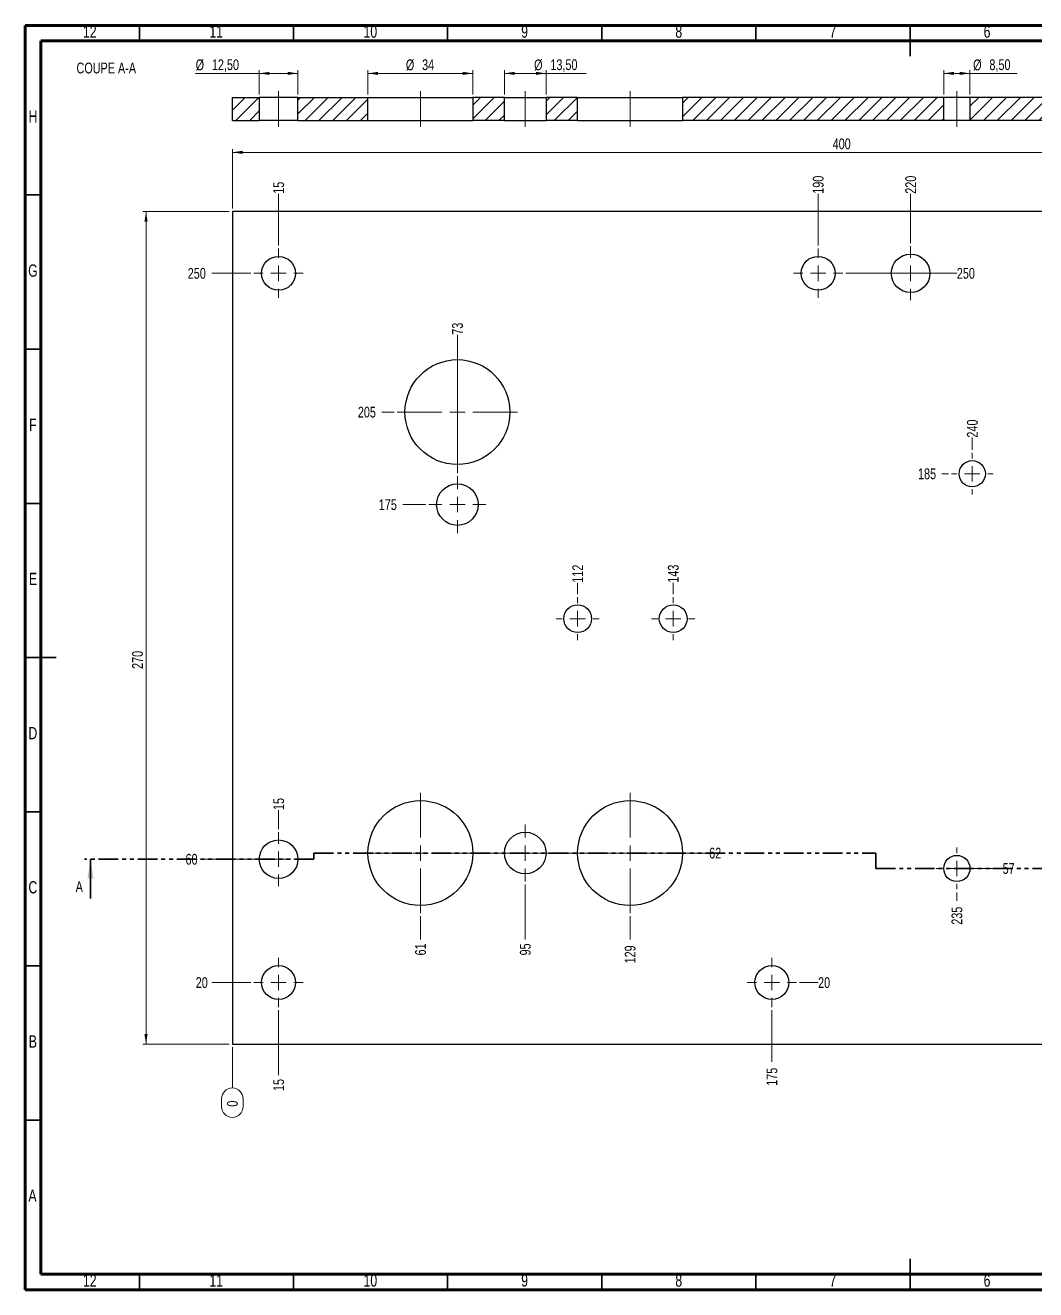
# Model space of a CAD drawing. Header units: millimetres. Extents: x 15 to 589, y 5 to 415.
# Drawn here: x 15 to 342.7, y 5 to 415 of the extents above; entities that cross this region are included whole.
import ezdxf

# ---------------------------------------------------------------- set-up
doc = ezdxf.new("R2010")
doc.units = ezdxf.units.MM
doc.linetypes.add('CENTERX2', pattern=[20.32, 12.7, -2.54, 2.54, -2.54])
doc.linetypes.add('PHANTOM', pattern=[12.7, 6.35, -1.27, 1.27, -1.27, 1.27, -1.27])
doc.styles.add('SLDTEXTSTYLE0', font='TXT', dxfattribs={"width": 0.75})
doc.dimstyles.new('SLDDIMSTYLE0', dxfattribs={"dimtxt": 3.5, "dimasz": 3.302, "dimexe": 0, "dimexo": 0.0625, "dimgap": 0.875, "dimtad": 0, "dimtih": 1, "dimtoh": 1, "dimdec": 0, "dimrnd": 1e-09, "dimdsep": 46, "dimtxsty": 'SLDTEXTSTYLE0', "dimblk1": 'NONE', "dimblk2": 'NONE', "dimsah": 1, "dimcen": 0.09, "dimadec": 0, "dimazin": 2, "dimtfac": 1, "dimtdec": 0, "dimtofl": 0, "dimtmove": 0, "dimatfit": 3, "dimldrblk": 'NONE', "dimfxl": 1, "dimfrac": 2, "dimtolj": 1, "dimtzin": 12, "dimarcsym": 0})
doc.dimstyles.new('SLDDIMSTYLE1', dxfattribs={"dimtxt": 3.5, "dimasz": 3.302, "dimexe": 0, "dimexo": 0.0625, "dimgap": 0.875, "dimtad": 0, "dimtih": 1, "dimtoh": 1, "dimrnd": 1e-09, "dimzin": 12, "dimdsep": 46, "dimtxsty": 'SLDTEXTSTYLE0', "dimblk1": 'NONE', "dimblk2": 'NONE', "dimsah": 1, "dimcen": 0.09, "dimadec": 0, "dimazin": 3, "dimtfac": 1, "dimtofl": 0, "dimtmove": 0, "dimatfit": 3, "dimldrblk": 'NONE', "dimfxl": 1, "dimfrac": 2, "dimtolj": 1, "dimtzin": 12, "dimarcsym": 0})
doc.dimstyles.new('SLDDIMSTYLE2', dxfattribs={"dimtxt": 3.5, "dimasz": 3.302, "dimexe": 0, "dimexo": 0.0625, "dimgap": 0.875, "dimtad": 1, "dimrnd": 1e-09, "dimzin": 12, "dimdsep": 46, "dimtxsty": 'SLDTEXTSTYLE0', "dimsah": 1, "dimcen": 0.09, "dimadec": 0, "dimazin": 3, "dimtfac": 1, "dimtofl": 0, "dimtmove": 0, "dimatfit": 3, "dimfxl": 1, "dimfrac": 2, "dimtolj": 1, "dimtzin": 12, "dimarcsym": 0})

# ---------------------------------------------------------------- blocks, each defined once
blk = doc.blocks.new('_D')
at = {"color": 7, "linetype": 'Continuous', "lineweight": 18}
for p, q in [((82.16, 83.6), (82.16, 70.43)), ((78.67, 64.36), (78.67, 66.94)), ((85.65, 66.94), (85.65, 64.36))]:
    blk.add_line(p, q, dxfattribs=at)
for centre, start, end in [((82.16, 66.94), 0, 180), ((82.16, 64.36), 180, 0)]:
    blk.add_arc(centre, 3.49, start, end, dxfattribs=at)
at = {"color": 7, "linetype": 'Continuous', "lineweight": 18, "insert": (80.43, 64.36), "char_height": 3.5, "attachment_point": 1, "rotation": 90, "style": 'SLDTEXTSTYLE0'}
blk.add_mtext('0', dxfattribs=at)
blk = doc.blocks.new('_None')
blk = doc.blocks.new('_D_1')
at = {"color": 7, "linetype": 'Continuous', "lineweight": 18}
blk.add_line((97.16, 95.6), (97.16, 74.6), dxfattribs=at)
at = {"color": 7, "linetype": 'Continuous', "lineweight": 18, "insert": (95.43, 69.43), "char_height": 3.5, "attachment_point": 1, "rotation": 90, "style": 'SLDTEXTSTYLE0'}
blk.add_mtext('15', dxfattribs=at)
blk = doc.blocks.new('_D_2')
at = {"color": 7, "linetype": 'Continuous', "lineweight": 18}
blk.add_line((97.16, 154.35), (97.16, 160.55), dxfattribs=at)
at = {"color": 7, "linetype": 'Continuous', "lineweight": 18, "insert": (95.43, 160.55), "char_height": 3.5, "attachment_point": 1, "rotation": 90, "style": 'SLDTEXTSTYLE0'}
blk.add_mtext('15', dxfattribs=at)
blk = doc.blocks.new('_D_3')
at = {"color": 7, "linetype": 'Continuous', "lineweight": 18}
blk.add_line((97.16, 343.6), (97.16, 360.4), dxfattribs=at)
at = {"color": 7, "linetype": 'Continuous', "lineweight": 18, "insert": (95.43, 360.4), "char_height": 3.5, "attachment_point": 1, "rotation": 90, "style": 'SLDTEXTSTYLE0'}
blk.add_mtext('15', dxfattribs=at)
blk = doc.blocks.new('_D_4')
at = {"color": 7, "linetype": 'Continuous', "lineweight": 18}
blk.add_line((143.16, 126.1), (143.16, 118.57), dxfattribs=at)
at = {"color": 7, "linetype": 'Continuous', "lineweight": 18, "insert": (141.43, 113.4), "char_height": 3.5, "attachment_point": 1, "rotation": 90, "style": 'SLDTEXTSTYLE0'}
blk.add_mtext('61', dxfattribs=at)
blk = doc.blocks.new('_D_5')
at = {"color": 7, "linetype": 'Continuous', "lineweight": 18}
blk.add_line((155.16, 269.85), (155.16, 314.68), dxfattribs=at)
at = {"color": 7, "linetype": 'Continuous', "lineweight": 18, "insert": (153.43, 314.68), "char_height": 3.5, "attachment_point": 1, "rotation": 90, "style": 'SLDTEXTSTYLE0'}
blk.add_mtext('73', dxfattribs=at)
blk = doc.blocks.new('_D_6')
at = {"color": 7, "linetype": 'Continuous', "lineweight": 18}
blk.add_line((177.16, 136.35), (177.16, 118.57), dxfattribs=at)
at = {"color": 7, "linetype": 'Continuous', "lineweight": 18, "insert": (175.43, 113.4), "char_height": 3.5, "attachment_point": 1, "rotation": 90, "style": 'SLDTEXTSTYLE0'}
blk.add_mtext('95', dxfattribs=at)
blk = doc.blocks.new('_D_7')
at = {"color": 7, "linetype": 'Continuous', "lineweight": 18}
blk.add_line((194.16, 230.6), (194.16, 234.27), dxfattribs=at)
at = {"color": 7, "linetype": 'Continuous', "lineweight": 18, "insert": (192.43, 234.27), "char_height": 3.5, "attachment_point": 1, "rotation": 90, "style": 'SLDTEXTSTYLE0'}
blk.add_mtext('112', dxfattribs=at)
blk = doc.blocks.new('_D_8')
at = {"color": 7, "linetype": 'Continuous', "lineweight": 18}
blk.add_line((211.16, 126.1), (211.16, 118.57), dxfattribs=at)
at = {"color": 7, "linetype": 'Continuous', "lineweight": 18, "insert": (209.43, 110.81), "char_height": 3.5, "attachment_point": 1, "rotation": 90, "style": 'SLDTEXTSTYLE0'}
blk.add_mtext('129', dxfattribs=at)
blk = doc.blocks.new('_D_9')
at = {"color": 7, "linetype": 'Continuous', "lineweight": 18}
blk.add_line((225.16, 230.6), (225.16, 234.27), dxfattribs=at)
at = {"color": 7, "linetype": 'Continuous', "lineweight": 18, "insert": (223.43, 234.27), "char_height": 3.5, "attachment_point": 1, "rotation": 90, "style": 'SLDTEXTSTYLE0'}
blk.add_mtext('143', dxfattribs=at)
blk = doc.blocks.new('_D_10')
at = {"color": 7, "linetype": 'Continuous', "lineweight": 18}
blk.add_line((257.16, 95.6), (257.16, 78.89), dxfattribs=at)
at = {"color": 7, "linetype": 'Continuous', "lineweight": 18, "insert": (255.43, 71.13), "char_height": 3.5, "attachment_point": 1, "rotation": 90, "style": 'SLDTEXTSTYLE0'}
blk.add_mtext('175', dxfattribs=at)
blk = doc.blocks.new('_D_11')
at = {"color": 7, "linetype": 'Continuous', "lineweight": 18}
blk.add_line((272.16, 343.6), (272.16, 360.4), dxfattribs=at)
at = {"color": 7, "linetype": 'Continuous', "lineweight": 18, "insert": (270.43, 360.4), "char_height": 3.5, "attachment_point": 1, "rotation": 90, "style": 'SLDTEXTSTYLE0'}
blk.add_mtext('190', dxfattribs=at)
blk = doc.blocks.new('_D_12')
at = {"color": 7, "linetype": 'Continuous', "lineweight": 18}
blk.add_line((302.16, 344.35), (302.16, 360.4), dxfattribs=at)
at = {"color": 7, "linetype": 'Continuous', "lineweight": 18, "insert": (300.43, 360.4), "char_height": 3.5, "attachment_point": 1, "rotation": 90, "style": 'SLDTEXTSTYLE0'}
blk.add_mtext('220', dxfattribs=at)
blk = doc.blocks.new('_D_13')
at = {"color": 7, "linetype": 'Continuous', "lineweight": 18}
blk.add_line((317.16, 133.85), (317.16, 131.11), dxfattribs=at)
at = {"color": 7, "linetype": 'Continuous', "lineweight": 18, "insert": (315.43, 123.35), "char_height": 3.5, "attachment_point": 1, "rotation": 90, "style": 'SLDTEXTSTYLE0'}
blk.add_mtext('235', dxfattribs=at)
blk = doc.blocks.new('_D_14')
at = {"color": 7, "linetype": 'Continuous', "lineweight": 18}
blk.add_line((322.16, 277.35), (322.16, 281.33), dxfattribs=at)
at = {"color": 7, "linetype": 'Continuous', "lineweight": 18, "insert": (320.43, 281.33), "char_height": 3.5, "attachment_point": 1, "rotation": 90, "style": 'SLDTEXTSTYLE0'}
blk.add_mtext('240', dxfattribs=at)
blk = doc.blocks.new('_D_15')
at = {"color": 7, "linetype": 'Continuous', "lineweight": 18}
blk.add_line((380.16, 203.85), (380.16, 203.08), dxfattribs=at)
at = {"color": 7, "linetype": 'Continuous', "lineweight": 18, "insert": (378.43, 195.32), "char_height": 3.5, "attachment_point": 1, "rotation": 90, "style": 'SLDTEXTSTYLE0'}
blk.add_mtext('298', dxfattribs=at)
blk = doc.blocks.new('_D_16')
at = {"color": 7, "linetype": 'Continuous', "lineweight": 18}
blk.add_line((382.16, 168.85), (382.16, 163.81), dxfattribs=at)
at = {"color": 7, "linetype": 'Continuous', "lineweight": 18, "insert": (380.43, 156.05), "char_height": 3.5, "attachment_point": 1, "rotation": 90, "style": 'SLDTEXTSTYLE0'}
blk.add_mtext('300', dxfattribs=at)
blk = doc.blocks.new('_D_17')
at = {"color": 7, "linetype": 'Continuous', "lineweight": 18}
blk.add_line((403.16, 247.35), (403.16, 249.33), dxfattribs=at)
at = {"color": 7, "linetype": 'Continuous', "lineweight": 18, "insert": (401.43, 249.33), "char_height": 3.5, "attachment_point": 1, "rotation": 90, "style": 'SLDTEXTSTYLE0'}
blk.add_mtext('321', dxfattribs=at)
blk = doc.blocks.new('_D_18')
at = {"color": 7, "linetype": 'Continuous', "lineweight": 18}
blk.add_line((447.16, 343.6), (447.16, 360.4), dxfattribs=at)
at = {"color": 7, "linetype": 'Continuous', "lineweight": 18, "insert": (445.43, 360.4), "char_height": 3.5, "attachment_point": 1, "rotation": 90, "style": 'SLDTEXTSTYLE0'}
blk.add_mtext('365', dxfattribs=at)
blk = doc.blocks.new('_D_19')
at = {"color": 7, "linetype": 'Continuous', "lineweight": 18}
blk.add_line((462.16, 355.6), (462.16, 360.4), dxfattribs=at)
at = {"color": 7, "linetype": 'Continuous', "lineweight": 18, "insert": (460.43, 360.4), "char_height": 3.5, "attachment_point": 1, "rotation": 90, "style": 'SLDTEXTSTYLE0'}
blk.add_mtext('380', dxfattribs=at)
blk = doc.blocks.new('_D_20')
at = {"color": 7, "linetype": 'Continuous', "lineweight": 18}
blk.add_line((467.16, 154.35), (467.16, 155.74), dxfattribs=at)
at = {"color": 7, "linetype": 'Continuous', "lineweight": 18, "insert": (465.43, 155.74), "char_height": 3.5, "attachment_point": 1, "rotation": 90, "style": 'SLDTEXTSTYLE0'}
blk.add_mtext('385', dxfattribs=at)
blk = doc.blocks.new('_D_21')
at = {"color": 7, "linetype": 'Continuous', "lineweight": 18}
blk.add_line((467.16, 95.6), (467.16, 78.89), dxfattribs=at)
at = {"color": 7, "linetype": 'Continuous', "lineweight": 18, "insert": (465.43, 71.13), "char_height": 3.5, "attachment_point": 1, "rotation": 90, "style": 'SLDTEXTSTYLE0'}
blk.add_mtext('385', dxfattribs=at)
blk = doc.blocks.new('_D_22')
at = {"color": 7, "linetype": 'Continuous', "lineweight": 18}
blk.add_line((482.16, 83.6), (482.16, 78.89), dxfattribs=at)
at = {"color": 7, "linetype": 'Continuous', "lineweight": 18, "insert": (480.43, 71.13), "char_height": 3.5, "attachment_point": 1, "rotation": 90, "style": 'SLDTEXTSTYLE0'}
blk.add_mtext('400', dxfattribs=at)
blk = doc.blocks.new('_D_24')
at = {"color": 7, "linetype": 'Continuous', "lineweight": 18}
blk.add_line((88.16, 104.6), (75.46, 104.6), dxfattribs=at)
at = {"color": 7, "linetype": 'Continuous', "lineweight": 18, "insert": (70.29, 106.34), "char_height": 3.5, "attachment_point": 1, "style": 'SLDTEXTSTYLE0'}
blk.add_mtext('20', dxfattribs=at)
blk = doc.blocks.new('_D_25')
at = {"color": 7, "linetype": 'Continuous', "lineweight": 18}
blk.add_line((266.16, 104.6), (272.16, 104.6), dxfattribs=at)
at = {"color": 7, "linetype": 'Continuous', "lineweight": 18, "insert": (272.16, 106.34), "char_height": 3.5, "attachment_point": 1, "style": 'SLDTEXTSTYLE0'}
blk.add_mtext('20', dxfattribs=at)
blk = doc.blocks.new('_D_27')
at = {"color": 7, "linetype": 'Continuous', "lineweight": 18}
blk.add_line((324.91, 141.6), (332.02, 141.6), dxfattribs=at)
at = {"color": 7, "linetype": 'Continuous', "lineweight": 18, "insert": (332.02, 143.34), "char_height": 3.5, "attachment_point": 1, "style": 'SLDTEXTSTYLE0'}
blk.add_mtext('57', dxfattribs=at)
blk = doc.blocks.new('_D_28')
at = {"color": 7, "linetype": 'Continuous', "lineweight": 18}
blk.add_line((87.41, 144.6), (72.16, 144.6), dxfattribs=at)
at = {"color": 7, "linetype": 'Continuous', "lineweight": 18, "insert": (66.99, 146.34), "char_height": 3.5, "attachment_point": 1, "style": 'SLDTEXTSTYLE0'}
blk.add_mtext('60', dxfattribs=at)
blk = doc.blocks.new('_D_30')
at = {"color": 7, "linetype": 'Continuous', "lineweight": 18}
blk.add_line((163.66, 146.6), (236.82, 146.6), dxfattribs=at)
at = {"color": 7, "linetype": 'Continuous', "lineweight": 18, "insert": (236.82, 148.34), "char_height": 3.5, "attachment_point": 1, "style": 'SLDTEXTSTYLE0'}
blk.add_mtext('62', dxfattribs=at)
blk = doc.blocks.new('_D_34')
at = {"color": 7, "linetype": 'Continuous', "lineweight": 18}
blk.add_line((144.91, 259.6), (137.42, 259.6), dxfattribs=at)
at = {"color": 7, "linetype": 'Continuous', "lineweight": 18, "insert": (129.66, 261.34), "char_height": 3.5, "attachment_point": 1, "style": 'SLDTEXTSTYLE0'}
blk.add_mtext('175', dxfattribs=at)
blk = doc.blocks.new('_D_35')
at = {"color": 7, "linetype": 'Continuous', "lineweight": 18}
blk.add_line((314.41, 269.6), (312.33, 269.6), dxfattribs=at)
at = {"color": 7, "linetype": 'Continuous', "lineweight": 18, "insert": (304.57, 271.34), "char_height": 3.5, "attachment_point": 1, "style": 'SLDTEXTSTYLE0'}
blk.add_mtext('185', dxfattribs=at)
blk = doc.blocks.new('_D_36')
at = {"color": 7, "linetype": 'Continuous', "lineweight": 18}
blk.add_line((134.66, 289.6), (130.64, 289.6), dxfattribs=at)
at = {"color": 7, "linetype": 'Continuous', "lineweight": 18, "insert": (122.88, 291.34), "char_height": 3.5, "attachment_point": 1, "style": 'SLDTEXTSTYLE0'}
blk.add_mtext('205', dxfattribs=at)
blk = doc.blocks.new('_D_38')
at = {"color": 7, "linetype": 'Continuous', "lineweight": 18}
blk.add_line((281.16, 334.6), (317.16, 334.6), dxfattribs=at)
at = {"color": 7, "linetype": 'Continuous', "lineweight": 18, "insert": (317.16, 336.34), "char_height": 3.5, "attachment_point": 1, "style": 'SLDTEXTSTYLE0'}
blk.add_mtext('250', dxfattribs=at)
blk = doc.blocks.new('_D_39')
at = {"color": 7, "linetype": 'Continuous', "lineweight": 18}
blk.add_line((88.16, 334.6), (75.46, 334.6), dxfattribs=at)
at = {"color": 7, "linetype": 'Continuous', "lineweight": 18, "insert": (67.7, 336.34), "char_height": 3.5, "attachment_point": 1, "style": 'SLDTEXTSTYLE0'}
blk.add_mtext('250', dxfattribs=at)
blk = doc.blocks.new('_D_42')
at = {"color": 7, "linetype": 'Continuous', "lineweight": 18}
for p, q in [((81.16, 354.6), (53.16, 354.6)), ((54.16, 354.6), (54.16, 84.6)), ((81.16, 84.6), (53.16, 84.6))]:
    blk.add_line(p, q, dxfattribs=at)
for points in [[(54.16, 354.6), (53.65, 351.3), (54.67, 351.3)], [(54.16, 84.6), (54.67, 87.9), (53.65, 87.9)]]:
    blk.add_solid(points, dxfattribs=at)
at = {"color": 7, "linetype": 'Continuous', "lineweight": 18, "insert": (49.65, 206.3), "char_height": 3.5, "attachment_point": 1, "rotation": 90, "style": 'SLDTEXTSTYLE0'}
blk.add_mtext('270', dxfattribs=at)
blk = doc.blocks.new('_D_43')
at = {"color": 7, "linetype": 'Continuous', "lineweight": 18}
for p, q in [((82.16, 355.6), (82.16, 374.83)), ((82.16, 373.83), (482.16, 373.83)), ((482.16, 325.6), (482.16, 374.83))]:
    blk.add_line(p, q, dxfattribs=at)
for points in [[(82.16, 373.83), (85.46, 373.32), (85.46, 374.34)], [(482.16, 373.83), (478.86, 374.34), (478.86, 373.32)]]:
    blk.add_solid(points, dxfattribs=at)
at = {"color": 7, "linetype": 'Continuous', "lineweight": 18, "insert": (276.89, 378.34), "char_height": 3.5, "attachment_point": 1, "style": 'SLDTEXTSTYLE0'}
blk.add_mtext('400', dxfattribs=at)
blk = doc.blocks.new('SW_CENTERMARKSYMBOL_0')
at = {"color": 0, "linetype": 'Continuous', "lineweight": 0}
for p, q in [((0, 5), (0, 8)), ((-5, 0), (-8, 0)), ((0, 0), (-2.5, 0)), ((0, 0), (0, 2.5)), ((0, 0), (0, -2.5)), ((0, 0), (2.5, 0)), ((5, 0), (8, 0)), ((0, -5), (0, -8))]:
    blk.add_line(p, q, dxfattribs=at)
blk = doc.blocks.new('SW_CENTERMARKSYMBOL_1')
at = {"color": 0, "linetype": 'Continuous', "lineweight": 0}
for p, q in [((0, 5), (0, 8)), ((-5, 0), (-8, 0)), ((0, 0), (-2.5, 0)), ((0, 0), (0, 2.5)), ((0, 0), (0, -2.5)), ((0, 0), (2.5, 0)), ((5, 0), (8, 0)), ((0, -5), (0, -8))]:
    blk.add_line(p, q, dxfattribs=at)
blk = doc.blocks.new('SW_CENTERMARKSYMBOL_4')
at = {"color": 0, "linetype": 'Continuous', "lineweight": 0}
for p, q in [((0, 5), (0, 8)), ((-5, 0), (-8, 0)), ((0, 0), (-2.5, 0)), ((0, 0), (0, 2.5)), ((0, 0), (0, -2.5)), ((0, 0), (2.5, 0)), ((5, 0), (8, 0)), ((0, -5), (0, -8))]:
    blk.add_line(p, q, dxfattribs=at)
blk = doc.blocks.new('SW_CENTERMARKSYMBOL_5')
at = {"color": 0, "linetype": 'Continuous', "lineweight": 0}
for p, q in [((0, 5), (0, 8)), ((-5, 0), (-8, 0)), ((0, 0), (-2.5, 0)), ((0, 0), (0, 2.5)), ((0, 0), (0, -2.5)), ((0, 0), (2.5, 0)), ((5, 0), (8, 0)), ((0, -5), (0, -8))]:
    blk.add_line(p, q, dxfattribs=at)
blk = doc.blocks.new('SW_CENTERMARKSYMBOL_7')
at = {"color": 0, "linetype": 'Continuous', "lineweight": 0}
for p, q in [((0, 5), (0, 8.75)), ((-5, 0), (-8.75, 0)), ((0, 0), (-2.5, 0)), ((0, 0), (0, 2.5)), ((0, 0), (0, -2.5)), ((0, 0), (2.5, 0)), ((5, 0), (8.75, 0)), ((0, -5), (0, -8.75))]:
    blk.add_line(p, q, dxfattribs=at)
blk = doc.blocks.new('SW_CENTERMARKSYMBOL_8')
at = {"color": 0, "linetype": 'Continuous', "lineweight": 0}
for p, q in [((0, 5), (0, 8.75)), ((-5, 0), (-8.75, 0)), ((0, 0), (-2.5, 0)), ((0, 0), (0, 2.5)), ((0, 0), (0, -2.5)), ((0, 0), (2.5, 0)), ((5, 0), (8.75, 0)), ((0, -5), (0, -8.75))]:
    blk.add_line(p, q, dxfattribs=at)
blk = doc.blocks.new('SW_CENTERMARKSYMBOL_9')
at = {"color": 0, "linetype": 'Continuous', "lineweight": 0}
for p, q in [((0, 5), (0, 19.5)), ((-5, 0), (-19.5, 0)), ((0, 0), (-2.5, 0)), ((0, 0), (0, 2.5)), ((0, 0), (0, -2.5)), ((0, 0), (2.5, 0)), ((5, 0), (19.5, 0)), ((0, -5), (0, -19.5))]:
    blk.add_line(p, q, dxfattribs=at)
blk = doc.blocks.new('SW_CENTERMARKSYMBOL_10')
at = {"color": 0, "linetype": 'Continuous', "lineweight": 0}
for p, q in [((0, 5), (0, 19.5)), ((-5, 0), (-19.5, 0)), ((0, 0), (-2.5, 0)), ((0, 0), (0, 2.5)), ((0, 0), (0, -2.5)), ((0, 0), (2.5, 0)), ((5, 0), (19.5, 0)), ((0, -5), (0, -19.5))]:
    blk.add_line(p, q, dxfattribs=at)
blk = doc.blocks.new('SW_CENTERMARKSYMBOL_11')
at = {"color": 0, "linetype": 'Continuous', "lineweight": 0}
for p, q in [((0, 5), (0, 19.5)), ((-5, 0), (-19.5, 0)), ((0, 0), (-2.5, 0)), ((0, 0), (0, 2.5)), ((0, 0), (0, -2.5)), ((0, 0), (2.5, 0)), ((5, 0), (19.5, 0)), ((0, -5), (0, -19.5))]:
    blk.add_line(p, q, dxfattribs=at)
blk = doc.blocks.new('SW_CENTERMARKSYMBOL_12')
at = {"color": 0, "linetype": 'Continuous', "lineweight": 0}
for p, q in [((0, 5), (0, 7)), ((-5, 0), (-7, 0)), ((0, 0), (-2.5, 0)), ((0, 0), (0, 2.5)), ((0, 0), (0, -2.5)), ((0, 0), (2.5, 0)), ((5, 0), (7, 0)), ((0, -5), (0, -7))]:
    blk.add_line(p, q, dxfattribs=at)
blk = doc.blocks.new('SW_CENTERMARKSYMBOL_13')
at = {"color": 0, "linetype": 'Continuous', "lineweight": 0}
for p, q in [((0, 5), (0, 7)), ((-5, 0), (-7, 0)), ((0, 0), (-2.5, 0)), ((0, 0), (0, 2.5)), ((0, 0), (0, -2.5)), ((0, 0), (2.5, 0)), ((5, 0), (7, 0)), ((0, -5), (0, -7))]:
    blk.add_line(p, q, dxfattribs=at)
blk = doc.blocks.new('SW_CENTERMARKSYMBOL_14')
at = {"color": 0, "linetype": 'Continuous', "lineweight": 0}
for p, q in [((0, 5), (0, 9.25)), ((-5, 0), (-9.25, 0)), ((0, 0), (-2.5, 0)), ((0, 0), (0, 2.5)), ((0, 0), (0, -2.5)), ((0, 0), (2.5, 0)), ((5, 0), (9.25, 0)), ((0, -5), (0, -9.25))]:
    blk.add_line(p, q, dxfattribs=at)
blk = doc.blocks.new('SW_CENTERMARKSYMBOL_15')
at = {"color": 0, "linetype": 'Continuous', "lineweight": 0}
for p, q in [((0, 5), (0, 9.25)), ((-5, 0), (-9.25, 0)), ((0, 0), (-2.5, 0)), ((0, 0), (0, 2.5)), ((0, 0), (0, -2.5)), ((0, 0), (2.5, 0)), ((5, 0), (9.25, 0)), ((0, -5), (0, -9.25))]:
    blk.add_line(p, q, dxfattribs=at)
blk = doc.blocks.new('SW_CENTERMARKSYMBOL_17')
at = {"color": 0, "linetype": 'Continuous', "lineweight": 0}
for p, q in [((0, 5), (0, 6.75)), ((-5, 0), (-6.75, 0)), ((0, 0), (-2.5, 0)), ((0, 0), (0, 2.5)), ((0, 0), (0, -2.5)), ((0, 0), (2.5, 0)), ((5, 0), (6.75, 0)), ((0, -5), (0, -6.75))]:
    blk.add_line(p, q, dxfattribs=at)
blk = doc.blocks.new('SW_CENTERMARKSYMBOL_18')
at = {"color": 0, "linetype": 'Continuous', "lineweight": 0}
for p, q in [((0, 5), (0, 6.75)), ((-5, 0), (-6.75, 0)), ((0, 0), (-2.5, 0)), ((0, 0), (0, 2.5)), ((0, 0), (0, -2.5)), ((0, 0), (2.5, 0)), ((5, 0), (6.75, 0)), ((0, -5), (0, -6.75))]:
    blk.add_line(p, q, dxfattribs=at)
blk = doc.blocks.new('_D_45')
at = {"color": 7, "linetype": 'Continuous', "lineweight": 18}
for p, q in [((90.91, 399.44), (70.26, 399.44)), ((90.91, 392.64), (90.91, 400.44)), ((90.91, 399.44), (103.41, 399.44)), ((103.41, 392.64), (103.41, 400.44))]:
    blk.add_line(p, q, dxfattribs=at)
for points in [[(90.91, 399.44), (94.21, 398.93), (94.21, 399.94)], [(103.41, 399.44), (100.11, 399.94), (100.11, 398.93)]]:
    blk.add_solid(points, dxfattribs=at)
at = {"color": 7, "linetype": 'Continuous', "lineweight": 18, "char_height": 3.5, "attachment_point": 1, "style": 'SLDTEXTSTYLE0'}
for s, insert in [('%%c', (70.26, 403.95)), ('12,50', (75.54, 404))]:
    blk.add_mtext(s, dxfattribs=dict(at, insert=insert))
blk = doc.blocks.new('_D_46')
at = {"color": 7, "linetype": 'Continuous', "lineweight": 18}
for p, q in [((126.16, 392.64), (126.16, 400.44)), ((126.16, 399.44), (160.16, 399.44)), ((160.16, 392.64), (160.16, 400.44))]:
    blk.add_line(p, q, dxfattribs=at)
for points in [[(126.16, 399.44), (129.46, 398.93), (129.46, 399.94)], [(160.16, 399.44), (156.86, 399.94), (156.86, 398.93)]]:
    blk.add_solid(points, dxfattribs=at)
at = {"color": 7, "linetype": 'Continuous', "lineweight": 18, "char_height": 3.5, "attachment_point": 1, "style": 'SLDTEXTSTYLE0'}
for s, insert in [('%%c', (138.45, 403.95)), ('34', (143.72, 404))]:
    blk.add_mtext(s, dxfattribs=dict(at, insert=insert))
blk = doc.blocks.new('_D_47')
at = {"color": 7, "linetype": 'Continuous', "lineweight": 18}
for p, q in [((170.41, 392.64), (170.41, 400.44)), ((170.41, 399.44), (183.91, 399.44)), ((183.91, 392.64), (183.91, 400.44)), ((183.91, 399.44), (196.96, 399.44))]:
    blk.add_line(p, q, dxfattribs=at)
for points in [[(170.41, 399.44), (173.71, 398.93), (173.71, 399.94)], [(183.91, 399.44), (180.61, 399.94), (180.61, 398.93)]]:
    blk.add_solid(points, dxfattribs=at)
at = {"color": 7, "linetype": 'Continuous', "lineweight": 18, "char_height": 3.5, "attachment_point": 1, "style": 'SLDTEXTSTYLE0'}
for s, insert in [('%%c', (180.04, 403.95)), ('13,50', (185.32, 404))]:
    blk.add_mtext(s, dxfattribs=dict(at, insert=insert))
blk = doc.blocks.new('_D_48')
at = {"color": 7, "linetype": 'Continuous', "lineweight": 18}
for p, q in [((312.91, 392.64), (312.91, 400.44)), ((312.91, 399.44), (321.41, 399.44)), ((321.41, 392.64), (321.41, 400.44)), ((321.41, 399.44), (336.78, 399.44))]:
    blk.add_line(p, q, dxfattribs=at)
for points in [[(312.91, 399.44), (316.21, 398.93), (316.21, 399.94)], [(321.41, 399.44), (318.11, 399.94), (318.11, 398.93)]]:
    blk.add_solid(points, dxfattribs=at)
at = {"color": 7, "linetype": 'Continuous', "lineweight": 18, "char_height": 3.5, "attachment_point": 1, "style": 'SLDTEXTSTYLE0'}
for s, insert in [('%%c', (322.45, 403.95)), ('8,50', (327.73, 404))]:
    blk.add_mtext(s, dxfattribs=dict(at, insert=insert))

msp = doc.modelspace()

# ---------------------------------------------------------------- hatches: boundary and pattern name
at = {"linetype": 'Continuous', "lineweight": 18}
h = msp.add_hatch(dxfattribs=at)
h.set_pattern_fill('ANSI31', style=0)
h.paths.add_polyline_path([(82.161, 391.639), (82.161, 384.139), (90.911, 384.139), (90.911, 391.639)], flags=0)
h = msp.add_hatch(dxfattribs=at)
h.set_pattern_fill('ANSI31', style=0)
h.paths.add_polyline_path([(126.161, 391.639), (103.411, 391.639), (103.411, 384.139), (126.161, 384.139)], flags=0)
h = msp.add_hatch(dxfattribs=at)
h.set_pattern_fill('ANSI31', style=0)
h.paths.add_polyline_path([(170.411, 391.639), (160.161, 391.639), (160.161, 384.139), (170.411, 384.139)], flags=0)
h = msp.add_hatch(dxfattribs=at)
h.set_pattern_fill('ANSI31', style=0)
h.paths.add_polyline_path([(183.911, 384.139), (194.161, 384.139), (194.161, 391.639), (183.911, 391.639)], flags=0)
h = msp.add_hatch(dxfattribs=at)
h.set_pattern_fill('ANSI31', style=0)
h.paths.add_polyline_path([(228.161, 384.139), (312.911, 384.139), (312.911, 391.639), (228.161, 391.639)], flags=0)
h = msp.add_hatch(dxfattribs=at)
h.set_pattern_fill('ANSI31', style=0)
h.paths.add_polyline_path([(321.411, 384.139), (461.661, 384.139), (461.661, 391.639), (321.411, 391.639)], flags=0)

# ---------------------------------------------------------------- linework, layer by layer
at = {"color": 7, "linetype": 'Continuous', "lineweight": 70}
for p, q in [((15, 5), (15, 415)), ((15, 415), (589, 415)), ((20, 10), (20, 410)), ((20, 410), (584, 410)), ((584, 10), (20, 10)), ((589, 5), (15, 5))]:
    msp.add_line(p, q, dxfattribs=at)
at = {"color": 7, "linetype": 'Continuous', "lineweight": 35}
for p, q in [((52, 410), (52, 415)), ((102, 410), (102, 415)), ((152, 410), (152, 415)), ((202, 410), (202, 415)), ((252, 410), (252, 415)), ((302, 415), (302, 405)), ((302, 410), (302, 415)), ((20, 360), (15, 360)), ((20, 310), (15, 310)), ((20, 260), (15, 260)), ((15, 210), (25, 210)), ((20, 210), (15, 210)), ((20, 160), (15, 160)), ((36.161, 131.901), (36.161, 144.601)), ((20, 110), (15, 110)), ((20, 60), (15, 60)), ((302, 5), (302, 15)), ((52, 10), (52, 5)), ((102, 10), (102, 5)), ((152, 10), (152, 5)), ((202, 10), (202, 5)), ((252, 10), (252, 5)), ((302, 10), (302, 5))]:
    msp.add_line(p, q, dxfattribs=at)
at = {"color": 7, "linetype": 'CENTERX2', "lineweight": 18}
for p, q in [((97.161, 382.139), (97.161, 393.639)), ((143.161, 393.639), (143.161, 382.139)), ((177.161, 393.639), (177.161, 382.139)), ((211.161, 393.639), (211.161, 382.139)), ((317.161, 393.639), (317.161, 382.139))]:
    msp.add_line(p, q, dxfattribs=at)
at = {"color": 7, "linetype": 'Continuous', "lineweight": 25}
for p, q in [((82.161, 391.639), (90.911, 391.639)), ((82.161, 384.139), (82.161, 391.639)), ((90.911, 391.639), (90.911, 384.139)), ((103.411, 391.639), (90.911, 391.639)), ((103.411, 384.139), (103.411, 391.639)), ((103.411, 391.639), (126.161, 391.639)), ((126.161, 391.639), (160.161, 391.639)), ((126.161, 384.139), (126.161, 391.639)), ((160.161, 391.639), (160.161, 384.139)), ((170.411, 391.639), (160.161, 391.639)), ((170.411, 391.639), (183.911, 391.639)), ((170.411, 384.139), (170.411, 391.639)), ((183.911, 391.639), (183.911, 384.139)), ((194.161, 391.639), (183.911, 391.639)), ((194.161, 391.639), (228.161, 391.639)), ((194.161, 384.139), (194.161, 391.639)), ((228.161, 391.639), (228.161, 384.139)), ((312.911, 391.639), (228.161, 391.639)), ((312.911, 384.139), (312.911, 391.639)), ((321.411, 391.639), (312.911, 391.639)), ((321.411, 391.639), (321.411, 384.139)), ((461.661, 391.639), (321.411, 391.639)), ((82.161, 384.139), (90.911, 384.139)), ((103.411, 384.139), (90.911, 384.139)), ((103.411, 384.139), (126.161, 384.139)), ((126.161, 384.139), (160.161, 384.139)), ((170.411, 384.139), (160.161, 384.139)), ((170.411, 384.139), (183.911, 384.139)), ((194.161, 384.139), (183.911, 384.139)), ((194.161, 384.139), (228.161, 384.139)), ((312.911, 384.139), (228.161, 384.139)), ((321.411, 384.139), (312.911, 384.139)), ((461.661, 384.139), (321.411, 384.139)), ((462.161, 354.601), (82.161, 354.601)), ((82.161, 354.601), (82.161, 84.601)), ((82.161, 84.601), (482.161, 84.601))]:
    msp.add_line(p, q, dxfattribs=at)
at = {"color": 7, "linetype": 'PHANTOM', "lineweight": 35}
for p, q in [((108.637, 144.601), (34.161, 144.601)), ((108.637, 144.601), (108.637, 146.601)), ((108.637, 146.601), (290.89, 146.601)), ((290.89, 146.601), (290.89, 141.601)), ((290.89, 141.601), (444.863, 141.601))]:
    msp.add_line(p, q, dxfattribs=at)
at = {"color": 7, "linetype": 'Continuous', "lineweight": 25}
for centre, radius in [((302.161, 334.601), 6.25), ((97.161, 334.601), 5.5), ((272.161, 334.601), 5.5), ((155.161, 289.601), 17), ((322.161, 269.601), 4.25), ((155.161, 259.601), 6.75), ((194.161, 222.601), 4.5), ((225.161, 222.601), 4.5), ((143.161, 146.601), 17), ((211.161, 146.601), 17), ((177.161, 146.601), 6.75), ((97.161, 144.601), 6.25), ((317.161, 141.601), 4.25), ((97.161, 104.601), 5.5), ((257.161, 104.601), 5.5)]:
    msp.add_circle(centre, radius, dxfattribs=at)
at = {"color": 7, "linetype": 'Continuous', "lineweight": 35}
msp.add_solid([(36.161, 144.601), (35.145, 138.251), (37.177, 138.251)], dxfattribs=at)

# ---------------------------------------------------------------- block references
at = {"color": 7, "linetype": 'Continuous', "lineweight": 0}
for name, p in [('SW_CENTERMARKSYMBOL_5', (97.161, 334.601)), ('SW_CENTERMARKSYMBOL_4', (272.161, 334.601)), ('SW_CENTERMARKSYMBOL_7', (302.161, 334.601)), ('SW_CENTERMARKSYMBOL_11', (155.161, 289.601)), ('SW_CENTERMARKSYMBOL_18', (322.161, 269.601)), ('SW_CENTERMARKSYMBOL_15', (155.161, 259.601)), ('SW_CENTERMARKSYMBOL_13', (194.161, 222.601)), ('SW_CENTERMARKSYMBOL_12', (225.161, 222.601)), ('SW_CENTERMARKSYMBOL_10', (143.161, 146.601)), ('SW_CENTERMARKSYMBOL_9', (211.161, 146.601)), ('SW_CENTERMARKSYMBOL_14', (177.161, 146.601)), ('SW_CENTERMARKSYMBOL_8', (97.161, 144.601)), ('SW_CENTERMARKSYMBOL_17', (317.161, 141.601)), ('SW_CENTERMARKSYMBOL_0', (97.161, 104.601)), ('SW_CENTERMARKSYMBOL_1', (257.161, 104.601))]:
    msp.add_blockref(name, p, dxfattribs=at)

# ---------------------------------------------------------------- texts
at = {"color": 7, "linetype": 'Continuous', "lineweight": 0, "attachment_point": 2, "style": 'SLDTEXTSTYLE0'}
for s, insert, char_height in [('12', (35.92, 414.973), 3.9688), ('11', (76.92, 414.973), 3.9688), ('10', (126.92, 414.973), 3.9688), ('9', (176.96, 414.973), 3.969), ('8', (226.96, 414.973), 3.969), ('7', (276.96, 414.973), 3.969), ('6', (326.96, 414.973), 3.969), ('COUPE A-A', (41.276, 402.923), 3.5), ('H', (17.49, 387.473), 3.969), ('G', (17.487, 337.473), 3.969), ('F', (17.458, 287.473), 3.969), ('E', (17.508, 237.473), 3.969), ('D', (17.453, 187.473), 3.969), ('C', (17.459, 137.473), 3.969), ('B', (17.471, 87.473), 3.969), ('A', (17.34, 37.473), 3.969), ('12', (35.92, 9.973), 3.9688), ('11', (76.92, 9.973), 3.9688), ('10', (126.92, 9.973), 3.9688), ('9', (176.96, 9.973), 3.969), ('8', (226.96, 9.973), 3.969), ('7', (276.96, 9.973), 3.969), ('6', (326.96, 9.973), 3.969)]:
    msp.add_mtext(s, dxfattribs=dict(at, insert=insert, char_height=char_height))
at = {"color": 7, "linetype": 'Continuous', "insert": (31.333, 137.458), "char_height": 3.5, "attachment_point": 1, "style": 'SLDTEXTSTYLE0'}
msp.add_mtext('A', dxfattribs=at)

# ---------------------------------------------------------------- dimensions: what is measured, and where the dimension line sits
at = {"color": 7, "linetype": 'Continuous', "lineweight": 18}
for base, p1, p2, picture, middle in [((103.411, 399.437), (90.911, 391.639), (103.411, 391.639), '_D_45', (78.718, 399.437)), ((160.161, 399.437), (126.161, 391.639), (160.161, 391.639), '_D_46', (143.671, 399.437)), ((183.911, 399.437), (170.411, 391.639), (183.911, 391.639), '_D_47', (188.501, 399.437)), ((321.411, 399.437), (312.911, 391.639), (321.411, 391.639), '_D_48', (329.615, 399.437))]:
    dim = msp.add_linear_dim(base=base, p1=p1, p2=p2, text='%%c<>', dimstyle='SLDDIMSTYLE2', dxfattribs=at)
    dim.commit()
    dim.dimension.update_dxf_attribs({"geometry": picture, "text_midpoint": middle, "dimtype": 160})
dim = msp.add_linear_dim(base=(482.161, 373.829), p1=(82.161, 354.601), p2=(482.161, 324.601), dimstyle='SLDDIMSTYLE2', dxfattribs=at)
dim.commit()
dim.dimension.update_dxf_attribs({"geometry": '_D_43', "text_midpoint": (280.774, 373.829), "dimtype": 160})
for feature_location, offset, dtype, origin, dimstyle, picture, middle in [((272.161, 342.601), (0, 17.799), 1, (82.161, 84.601), 'SLDDIMSTYLE1', '_D_11', (272.161, 364.279)), ((302.161, 343.351), (0, 17.049), 1, (82.161, 84.601), 'SLDDIMSTYLE1', '_D_12', (302.161, 364.279)), ((447.161, 342.601), (0, 17.799), 1, (82.161, 84.601), 'SLDDIMSTYLE1', '_D_18', (447.161, 364.279)), ((462.161, 354.601), (0, 5.799), 1, (82.161, 84.601), 'SLDDIMSTYLE1', '_D_19', (462.161, 364.279)), ((97.161, 342.601), (0, 17.799), 1, (82.161, 84.601), 'SLDDIMSTYLE1', '_D_3', (97.161, 362.986)), ((89.161, 334.601), (-13.702, 0), 0, (482.161, 84.601), 'SLDDIMSTYLE1', '_D_39', (71.58, 334.601)), ((280.161, 334.601), (37, 0), 0, (482.161, 84.601), 'SLDDIMSTYLE1', '_D_38', (321.041, 334.601)), ((155.161, 268.851), (0, 45.831), 1, (82.161, 84.601), 'SLDDIMSTYLE1', '_D_5', (155.161, 317.268)), ((135.661, 289.601), (-5.018, 0), 0, (482.161, 84.601), 'SLDDIMSTYLE1', '_D_36', (126.764, 289.601)), ((322.161, 276.351), (0, 4.983), 1, (82.161, 84.601), 'SLDDIMSTYLE1', '_D_14', (322.161, 285.214)), ((315.411, 269.601), (-3.079, 0), 0, (482.161, 84.601), 'SLDDIMSTYLE1', '_D_35', (308.453, 269.601)), ((145.911, 259.601), (-8.491, 0), 0, (482.161, 84.601), 'SLDDIMSTYLE1', '_D_34', (133.541, 259.601)), ((403.161, 246.351), (0, 2.981), 1, (82.161, 84.601), 'SLDDIMSTYLE1', '_D_17', (403.161, 253.212)), ((194.161, 229.601), (0, 4.671), 1, (82.161, 84.601), 'SLDDIMSTYLE1', '_D_7', (194.161, 238.151)), ((225.161, 229.601), (0, 4.671), 1, (82.161, 84.601), 'SLDDIMSTYLE1', '_D_9', (225.161, 238.151)), ((380.161, 204.851), (0, -1.775), 1, (82.161, 84.601), 'SLDDIMSTYLE1', '_D_15', (380.161, 199.197)), ((382.161, 169.851), (0, -6.039), 1, (82.161, 84.601), 'SLDDIMSTYLE1', '_D_16', (382.161, 159.934)), ((97.161, 153.351), (0, 7.201), 1, (82.161, 84.601), 'SLDDIMSTYLE1', '_D_2', (97.161, 163.138)), ((467.161, 153.351), (0, 2.393), 1, (82.161, 84.601), 'SLDDIMSTYLE1', '_D_20', (467.161, 159.624)), ((162.661, 146.601), (74.155, 0), 0, (482.161, 84.601), 'SLDDIMSTYLE1', '_D_30', (239.403, 146.601)), ((88.411, 144.601), (-16.25, 0), 0, (482.161, 84.601), 'SLDDIMSTYLE1', '_D_28', (69.575, 144.601)), ((323.911, 141.601), (8.106, 0), 0, (482.161, 84.601), 'SLDDIMSTYLE1', '_D_27', (334.604, 141.601)), ((177.161, 137.351), (0, -18.782), 1, (82.161, 84.601), 'SLDDIMSTYLE1', '_D_6', (177.161, 115.984)), ((317.161, 134.851), (0, -3.738), 1, (82.161, 84.601), 'SLDDIMSTYLE1', '_D_13', (317.161, 127.234)), ((143.161, 127.101), (0, -8.532), 1, (82.161, 84.601), 'SLDDIMSTYLE1', '_D_4', (143.161, 115.984)), ((211.161, 127.101), (0, -8.532), 1, (82.161, 84.601), 'SLDDIMSTYLE1', '_D_8', (211.161, 114.691)), ((89.161, 104.601), (-13.702, 0), 0, (482.161, 84.601), 'SLDDIMSTYLE1', '_D_24', (72.873, 104.601)), ((265.161, 104.601), (7, 0), 0, (482.161, 84.601), 'SLDDIMSTYLE1', '_D_25', (274.747, 104.601)), ((97.161, 96.601), (0, -22), 1, (82.161, 84.601), 'SLDDIMSTYLE1', '_D_1', (97.161, 72.015)), ((257.161, 96.601), (0, -17.71), 1, (82.161, 84.601), 'SLDDIMSTYLE1', '_D_10', (257.161, 75.012)), ((467.161, 96.601), (0, -17.71), 1, (82.161, 84.601), 'SLDDIMSTYLE1', '_D_21', (467.161, 75.012)), ((82.161369193, 84.601466993), (0, -14.168202409), 1, (82.161369193, 84.601466993), 'SLDDIMSTYLE0', '_D', (82.161369193, 65.65114668)), ((482.161, 84.601), (0, -5.71), 1, (82.161, 84.601), 'SLDDIMSTYLE1', '_D_22', (482.161, 75.012))]:
    dim = msp.add_ordinate_dim(feature_location=feature_location, offset=offset, dtype=dtype, origin=origin, dimstyle=dimstyle, dxfattribs=at)
    dim.commit()
    dim.dimension.update_dxf_attribs({"geometry": picture, "text_midpoint": middle})
dim = msp.add_linear_dim(base=(54.161, 84.601), p1=(82.161, 354.601), p2=(82.161, 84.601), angle=90, dimstyle='SLDDIMSTYLE2', dxfattribs=at)
dim.commit()
dim.dimension.update_dxf_attribs({"geometry": '_D_42', "text_midpoint": (54.161, 210.175), "dimtype": 160})

doc.saveas('drawing.dxf')
